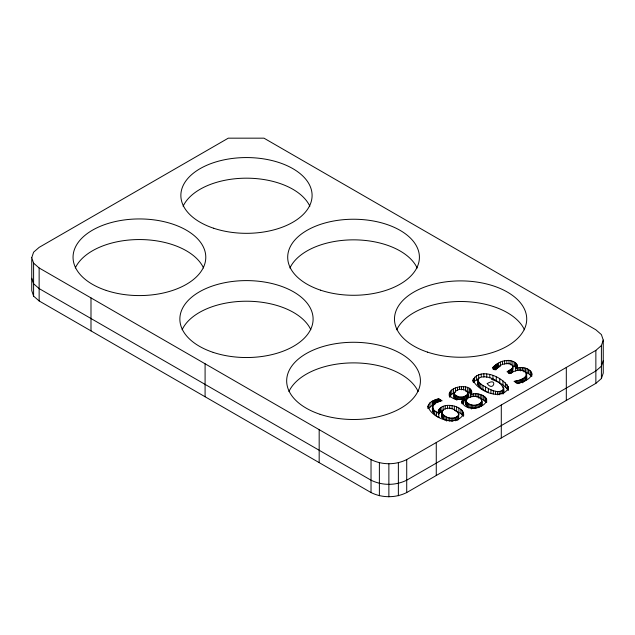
<?xml version="1.0" encoding="UTF-8"?>
<svg xmlns="http://www.w3.org/2000/svg" width="635" height="635" viewBox="0 0 635 635"><rect width="100%" height="100%" fill="white"/><g stroke="black" fill="none" stroke-linecap="round" stroke-linejoin="round"><path stroke-width="0.95" d="M512.802 366.395L512.485 367.871L511.04 369.364L511.04 373.483C519.517 360.529 499.777 361.41 495.864 369.872L492.403 367.879C496.197 363.887 501.19 360.736 506.833 360.521C511.048 359.601 520.692 363.474 515.628 368.546L515.628 371.023M463.613 415.949C465.344 404.304 436.872 400.629 438.825 413.298C428.125 409.265 433.943 401.09 442.135 400.804L438.682 398.804C433.903 399.994 427.061 402.55 427.911 408.607M503.277 390.866L503.769 393.025C506.484 382.794 484.513 371.864 477.774 379.19C478.361 384.238 484.68 386.056 488.355 388.564L488.355 392.692C484.68 390.184 478.361 388.358 477.774 383.318M512.786 371.245L512.802 370.522M503.785 387.882L503.769 388.906C500.182 393.97 492.784 390.731 488.355 388.564M463.613 413.48C457.541 428.077 430.99 418.243 427.911 406.13M466.082 400.709L466.749 402.272L468.686 403.781L468.686 407.908C455.779 395.764 486.362 390.525 481.663 405.733L481.806 400.82M466.082 404.828L466.225 404.035M454.152 393.311L454.723 394.668L454.723 398.796C450.969 392.882 458.002 387.755 463.375 389.66C469.749 390.279 469.662 400.447 463.32 401.05L463.32 396.931L466.59 395.295L467.876 393.287M454.152 397.439L454.287 396.748M472.996 380.071C480.163 366.712 504.047 377.111 508.54 388.033C501.364 401.399 477.52 390.969 472.996 380.071L472.996 381.714M461.907 403.217L462.193 400.598L463.725 398.645L463.725 402.765L462.804 403.749L462.804 399.621M449.326 396.089C446.722 384.81 477.171 382.714 470.273 394.867L470.273 397.335M31.75 257.675L33.599 252.19L39.14 247.372L228.282 138.168L263.969 138.168L595.86 329.787L601.401 334.605L603.25 340.09L603.25 373.062L601.401 378.547L595.86 383.365L406.717 492.562C395.621 498.078 382.127 498.078 371.03 492.562L39.14 300.95L33.599 296.132L31.75 290.647L31.75 257.675L33.599 263.152L33.599 296.132M601.401 378.547L601.401 345.567L603.25 340.09M603.25 360.696L601.401 366.181L595.86 370.999L406.717 480.195C395.621 485.711 382.127 485.711 371.03 480.195L39.14 288.584L33.599 283.766L31.75 278.281M515.628 368.546C521.144 366.506 530.789 367.506 531.876 374.404C529.709 380.016 522.962 381.706 517.763 383.484L514.033 381.325C534.98 378.785 525.574 363.442 510.111 373.531L507.032 371.753L511.04 369.364M525.748 376.412L525.748 380.54L526.717 378.77L526.669 373.785M441.658 411.734C445.27 405.392 457.057 408.313 458.827 414.647C455.184 420.775 443.167 418.322 441.658 411.734L441.658 416.727L443.706 419.394L443.706 415.274M442 415.036L441.658 416.727M458.819 413.822L458.478 419.56L458.478 415.433M438.444 414.345L440.142 412.29L443.119 410.678L443.119 406.559M468.686 403.781C472.71 406.233 478.949 405.725 481.663 401.614M449.699 396.542L451.787 394.216L454.795 392.43M478.695 374.682L478.695 378.801L474.528 381.206L473.4 382.643L473.4 378.523M435.197 399.859L435.197 403.979L432.157 405.408L428.561 408.543L428.561 404.424M33.599 263.152L39.14 267.97L371.03 459.589C382.127 465.106 395.621 465.106 406.717 459.589L595.86 350.385L601.401 345.567M500.372 362.045L500.372 366.165L494.768 369.792L494.768 365.673M470.273 394.867C476.194 390.985 492.387 396.915 484.124 404.344C478.147 409.4 464.526 410.369 461.907 401.574M463.725 398.645C458.875 400.423 450.334 399.748 449.326 393.613M462.224 403.201L463.725 402.765M454.723 394.668L458.668 396.946L463.32 396.931M471.448 390.541L471.448 394.66L469.051 392.406L465.526 391.017L465.526 386.898M491.355 379.206C497.443 381.492 504.095 384.389 507.873 389.922M531.217 371.792L531.217 375.912L528.447 373.57L525.542 372.316L525.542 368.197M463.24 416.242L460.891 413.583L454.366 410.281L454.366 406.162M486.037 398.026L486.037 402.145L483.291 399.875L480.25 398.542L480.25 394.422M516.422 363.633L516.422 367.752L512.897 365.522L512.897 361.402M432.618 406.408C431.228 411.393 434.531 415.457 438.825 417.425L438.825 409.504M438.444 416.631L438.825 417.425M481.632 404.154L481.806 404.947M467.876 397.407L467.749 392.613M526.717 378.77L526.256 372.951M458.819 417.941L458.827 418.767M595.86 350.385L595.86 383.365M566.309 367.451L566.309 400.423M531.812 373.062L531.812 376.365M530.09 370.586L530.09 374.706M528.447 369.451L528.447 373.57M527.026 368.737L527.026 372.856M526.407 375.531L526.407 379.651M524.74 377.301L524.74 381.421M523.994 367.824L523.994 371.943M523.375 378.19L523.375 382.31M522.375 367.625L522.375 370.919M522.43 378.698L522.43 382.818M521.43 379.174L521.43 382.468M520.724 367.594L520.724 370.896M520.367 379.611L520.367 382.913M519.232 380.024L519.232 383.318M519.041 367.736L519.041 370.213M518.041 380.397L518.041 383.691M517.342 368.054L517.342 370.53M517.176 365.165L517.176 367.641M516.922 364.379L516.922 367.681M516.771 380.738L516.771 383.215M515.66 362.918L515.66 367.038M515.437 381.048L515.437 382.699M514.644 362.236L514.644 366.363M512.485 367.871L512.485 371.991M511.905 368.617L511.905 372.737M511.008 360.839L511.008 364.958M509.889 370.102L509.889 373.404M509.445 370.364L509.445 373.658M508.992 360.545L508.992 363.839M508.46 370.927L508.46 373.404M508.222 386.382L508.222 390.501M507.175 384.627L507.175 388.755M506.833 360.521L506.833 363.815M505.42 382.794L505.42 386.921M504.627 360.767L504.627 364.061M503.277 386.747L503.23 393.946M502.952 380.873L502.952 385M502.475 361.275L502.475 364.569M502.174 390.636L502.174 393.938M501.293 404.987L501.293 437.967M500.769 391.247L500.769 393.716M499.761 378.865L499.761 382.992M499.181 391.549L499.181 394.851M498.324 363.085L498.324 367.205M497.642 363.498L497.642 367.625M497.411 391.557L497.411 394.859M496.943 363.966L496.943 368.086M496.237 364.482L496.237 368.61M496.276 377.023L496.276 381.143M495.514 365.054L495.514 369.173M495.451 391.263L495.451 394.565M494.006 366.347L494.006 369.649M493.292 390.668L493.292 393.97M493.22 367.086L493.22 369.554M492.95 375.595L492.95 379.714M490.926 389.771L490.926 393.073M489.768 374.579L489.768 377.873M486.735 373.975L486.735 377.277M486.656 399.248L486.656 402.542M485.577 387.056L485.577 391.176M484.918 396.859L484.918 400.987M483.87 373.793L483.87 377.087M483.291 395.748L483.291 399.875M482.957 385.453L482.957 389.572M481.798 394.994L481.798 399.113M481.187 374.023L481.187 376.499M481.203 402.384L481.203 406.503M480.862 383.961L480.862 388.088M480.425 403.138L480.425 406.44M479.306 382.595L479.306 386.715M479.322 403.876L479.322 407.178M478.647 394.033L478.647 398.153M478.274 381.349L478.274 385.469M478.06 404.503L478.06 407.797M477.774 379.19L477.766 384.342M477.004 393.827L477.004 397.121M476.766 404.94L476.766 408.242M476.385 375.753L476.385 379.873M475.425 405.201L475.425 408.495M475.337 393.811L475.337 396.28M474.528 377.087L474.528 381.206M474.043 405.281L474.043 408.583M473.654 393.978L473.654 396.446M472.662 405.178L472.662 408.48M471.972 394.327L471.972 396.804M471.734 391.382L471.734 393.033M471.305 404.9L471.305 409.019M470.9 389.739L470.9 393.859M470.106 388.985L470.106 393.113M469.979 404.431L469.979 407.726M469.051 388.287L469.051 392.406M467.733 393.962L467.733 398.081M467.558 403.034L467.558 407.154M467.344 387.461L467.344 391.581M467.296 394.637L467.296 398.756M466.749 402.272L466.749 406.392M466.59 395.295L466.59 399.423M466.225 399.915L466.257 405.622M465.598 395.954L465.598 400.074M464.471 396.526L464.471 400.645M463.598 386.588L463.598 389.89M463.24 412.123L463.24 415.417M462.336 410.781L462.336 414.901M462.193 400.598L462.193 403.9M462.161 397.177L462.161 399.653M461.558 386.548L461.558 389.842M460.994 397.264L460.994 399.733M460.891 409.456L460.891 413.583M459.819 397.185L459.819 399.661M459.486 386.771L459.486 389.239M458.914 408.154L458.914 412.274M458.668 396.946L458.668 399.423M458.446 412.972L458.446 414.615M457.772 416.203L457.772 420.322M457.446 387.247L457.446 390.541M457.533 396.55L457.533 399.844M456.652 407.003L456.652 411.131M456.708 416.933L456.708 420.227M456.406 395.986L456.406 400.106M455.454 387.977L455.454 392.097M455.462 417.528L455.462 420.822M455.422 395.335L455.422 399.455M454.287 392.628L454.295 398.121M454.128 417.917L454.128 420.394M453.493 388.969L453.493 393.089M452.715 418.116L452.715 421.418M452.064 405.63L452.064 408.924M451.787 390.096L451.787 394.216M451.215 418.116L451.215 421.41M450.525 391.239L450.525 395.367M449.921 395.907L449.921 397.55M449.699 392.414L449.699 395.716M449.739 405.4L449.739 408.694M449.659 417.917L449.659 421.211M448.119 417.52L448.119 420.822M447.453 405.479L447.453 408.773M446.588 416.933L446.588 421.061M445.238 405.86L445.238 409.162M445.064 416.155L445.064 420.275M442.69 414.385L442.69 418.505M442 410.916L442.008 417.616M441.071 407.559L441.071 411.686M440.412 399.804L440.412 401.455M440.142 408.17L440.142 412.29M439.396 408.821L439.396 412.94M439.222 399.121L439.222 401.59M438.682 398.804L438.682 402.106M438.444 410.226L438.444 412.702M438.253 410.972L438.253 413.448M437.777 399.034L437.777 402.328M436.904 399.28L436.904 402.582M436.491 411.821L436.491 415.941M436.269 442.524L436.269 475.504M436.039 399.558L436.039 402.86M434.705 410.385L434.705 414.512M434.38 400.185L434.38 404.304M433.61 400.534L433.61 404.654M433.459 409.003L433.459 413.131M432.864 400.899L432.864 405.019M432.76 407.678L432.76 411.797M432.157 401.28L432.157 405.408M429.982 402.804L429.982 406.932M406.717 459.589L406.717 492.562M398.367 462.788L398.367 495.76M388.874 463.852L388.874 496.832M379.381 462.788L379.381 495.76M371.03 459.589L371.03 492.562M319.175 429.649L319.175 462.621M205.089 363.784L205.089 396.756M90.995 297.91L90.995 330.891M39.14 267.97L39.14 300.95M183.11 206.256A65.611 37.878 0 0 1 246.483 178.181A65.611 37.878 0 0 1 309.856 206.256M396.74 329.803A66.111 38.171 0 0 1 460.605 301.506A66.111 38.171 0 0 1 524.47 329.803M288.949 391.501A66.873 38.608 0 0 1 353.544 362.887A66.873 38.608 0 0 1 418.14 391.501M75.311 267.954A66.365 38.314 0 0 1 139.422 239.554A66.365 38.314 0 0 1 203.525 267.954M182.134 329.724A66.619 38.465 0 0 1 246.483 301.22A66.619 38.465 0 0 1 310.832 329.724M289.925 268.026A65.865 38.029 0 0 1 353.544 239.847A65.865 38.029 0 0 1 417.163 268.026M487.212 383.596C493.514 392.47 498.086 376.825 487.212 383.596M427.545 352.131A66.111 38.171 0 0 0 526.725 319.072A66.111 38.171 0 0 0 427.545 286.012A66.111 38.171 0 0 0 427.545 352.131M320.611 290.187A65.865 38.029 0 0 0 419.41 257.262A65.865 38.029 0 0 0 320.611 224.33A65.865 38.029 0 0 0 320.611 290.187M320.111 414.322A66.873 38.608 0 0 0 420.418 380.881A66.873 38.608 0 0 0 320.111 347.448A66.873 38.608 0 0 0 320.111 414.322M106.236 290.441A66.365 38.314 0 0 0 205.788 257.262A66.365 38.314 0 0 0 106.236 224.076A66.365 38.314 0 0 0 106.236 290.441M213.169 352.377A66.619 38.465 0 0 0 313.103 319.072A66.619 38.465 0 0 0 213.169 285.758A66.619 38.465 0 0 0 213.169 352.377M213.677 228.251A65.611 37.878 0 0 0 312.095 195.445A65.611 37.878 0 0 0 213.677 162.639A65.611 37.878 0 0 0 213.677 228.251"/></g></svg>
